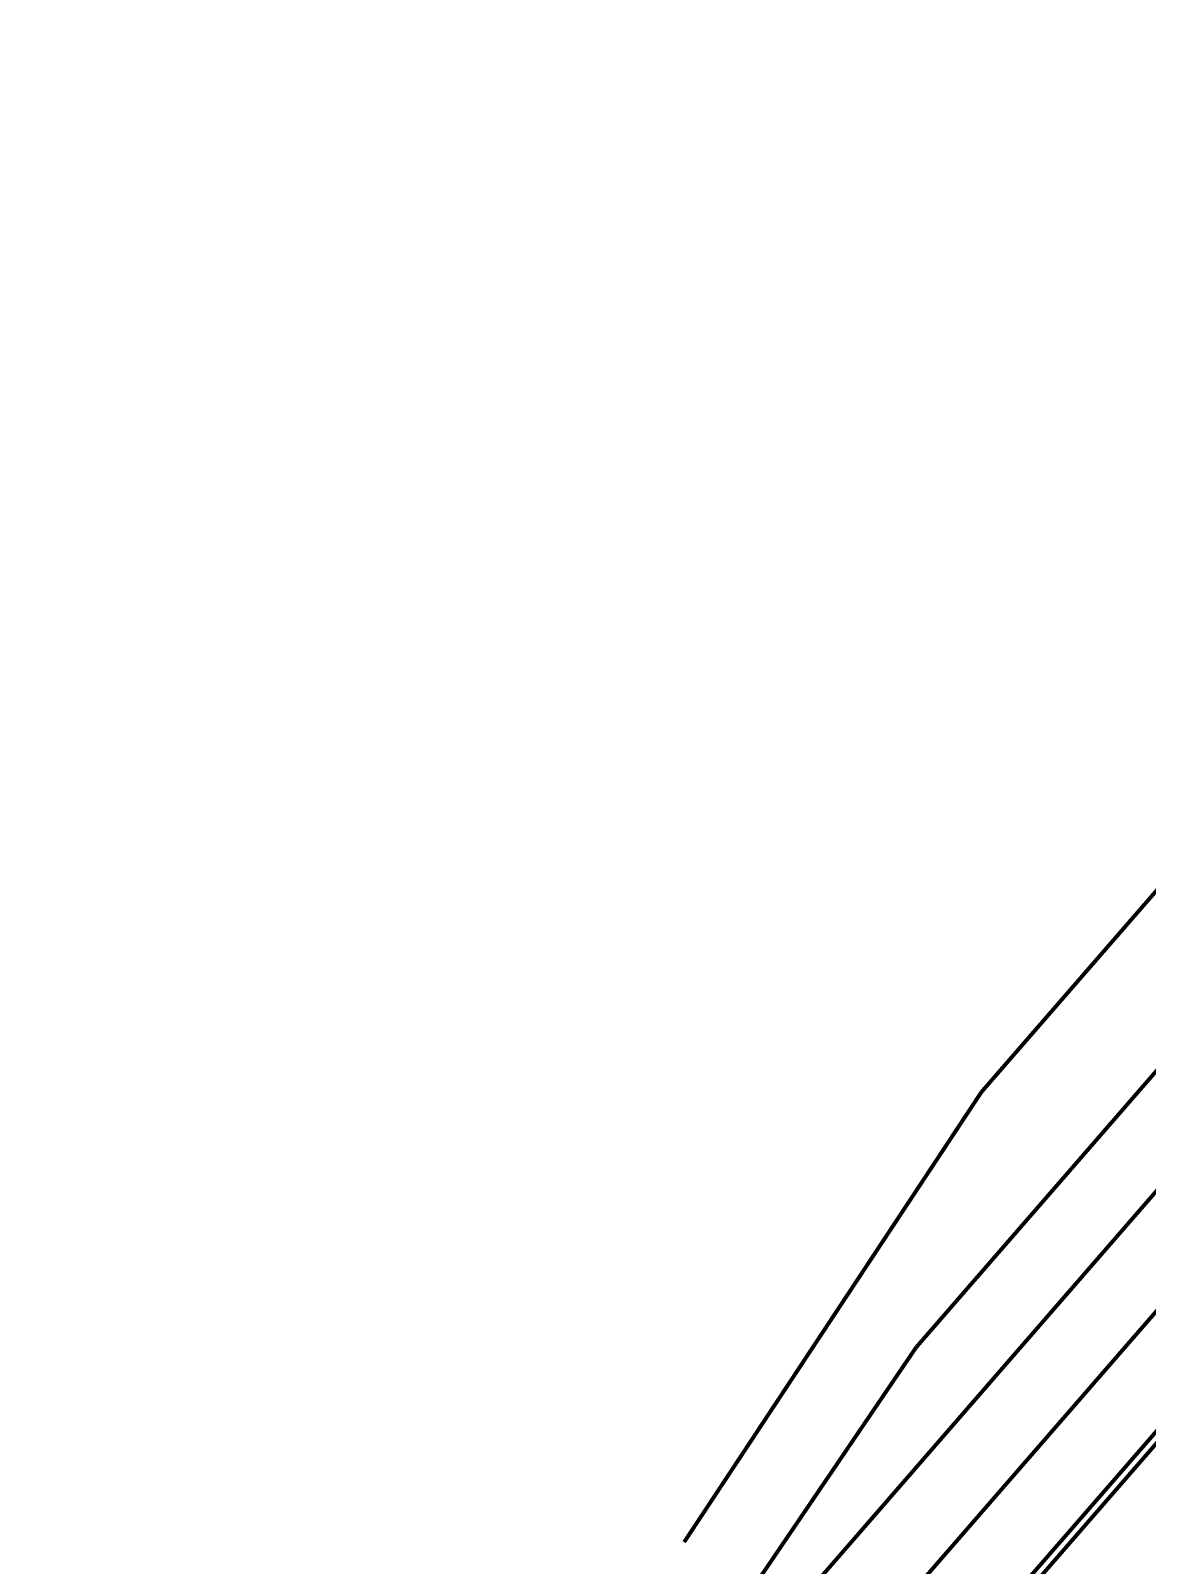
# Model space of a CAD drawing. Header units: millimetres. Extents: x 67532 to 67858, y 50657 to 50929.
# Drawn here: x 67585.9 to 67628.4, y 50704.9 to 50763.3 of the extents above; entities that cross this region are included whole.
import ezdxf

# ---------------------------------------------------------------- set-up
doc = ezdxf.new("R2010")
doc.units = ezdxf.units.MM
doc.linetypes.add('JTSS01', pattern=[6, 2, -4])
doc.layers.add('@-路面边线', color=7, linetype='Continuous')
doc.layers.add('@-道路标线', color=7, linetype='Continuous', lineweight=0)

msp = doc.modelspace()

# ---------------------------------------------------------------- linework, layer by layer
at = {"layer": '@-路面边线', "color": 7, "linetype": 'Continuous', "const_width": 0.15, "flags": 128}
for points in [[(67657.109, 50763.264), (67622.058, 50722.942)], [(67622.058, 50722.942), (67610.737, 50705.808)]]:
    msp.add_lwpolyline(points, dxfattribs=at)
at = {"layer": '@-道路标线', "color": 7, "linetype": 'Continuous', "const_width": 0.15, "flags": 128}
for points in [[(67658.933, 50758.503), (67619.57, 50713.221)], [(67667.074, 50754.15), (67588.195, 50663.41)], [(67667.346, 50754.005), (67588.422, 50663.213)], [(67613.341, 50704.041), (67619.57, 50713.221)]]:
    msp.add_lwpolyline(points, dxfattribs=at)
at = {"layer": '@-道路标线', "color": 7, "linetype": 'JTSS01', "const_width": 0.15, "flags": 128}
for points in [[(67661.666, 50757.074), (67607.83, 50695.142)], [(67664.347, 50755.585), (67585.931, 50665.378)]]:
    msp.add_lwpolyline(points, dxfattribs=at)

doc.saveas('drawing.dxf')
